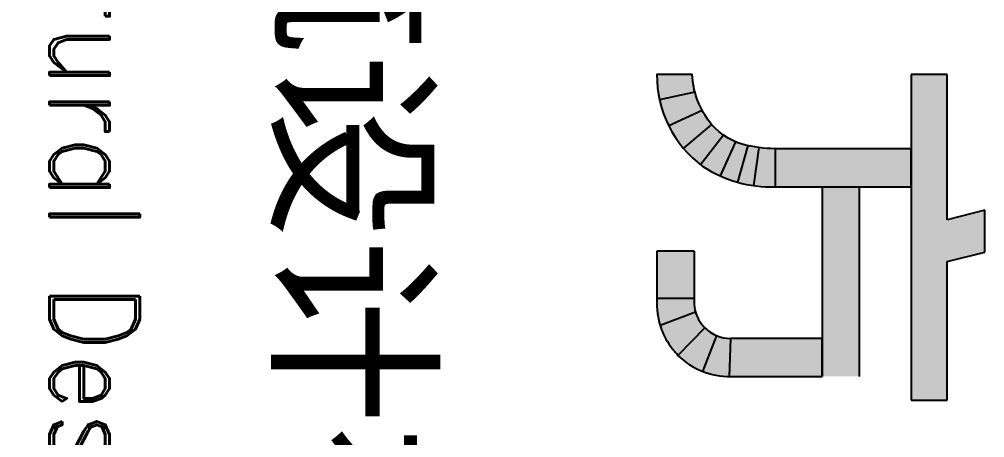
# Model space of a CAD drawing. Extents: x -12446 to 284554, y -295110 to 165007.
# Drawn here: x 173402 to 175539, y -291727 to -290802 of the extents above; entities that cross this region are included whole.
import ezdxf
from ezdxf.enums import TextEntityAlignment as Align

# ---------------------------------------------------------------- set-up
doc = ezdxf.new("R2010")
doc.units = 0
doc.header["$LTSCALE"] = 1000
doc.layers.get('0').update_dxf_attribs({"linetype": 'CONTINUOUS'})
doc.layers.add('A-Anno-Note', color=241, linetype='CONTINUOUS')
doc.layers.add('AX-TK-HF-20190012-S001-TQ2$0$Layer 1', color=7, linetype='CONTINUOUS')
doc.styles.add('AX-TK-HF-20190012-S001-TQ2$0$AX-TK-20161033（2）-TQ$0$JZFZ-LOGO-CHA', font='simhei.ttf')
doc.styles.add('AX-TK-HF-20190012-S001-TQ2$0$AX-TK-20161033（2）-TQ$0$JZFZ-LOGO-ENA', font='romand.shx', dxfattribs={"width": 0.85})

# ---------------------------------------------------------------- blocks, each defined once
blk = doc.blocks.new('AX-TK-HF-20190012-S001-TQ2$0$jzfzlogo-20170509')
h = blk.add_hatch(color=256)
h.dxf.hatch_style = 1
edge = h.paths.add_edge_path()
edge.add_spline(control_points=[(-29.3762261830887, 86.22493418679733), (-29.3762261830887, 86.22493418679733), (-24.65413759841414, 86.22493418679733), (-24.65413759841414, 86.22493418679733)], knot_values=[23, 23, 23, 23, 24, 24, 24, 24], degree=3, periodic=0)
edge.add_spline(control_points=[(-24.65413759841414, 86.22493418679733), (-24.65413759841414, 86.22493418679733), (-24.65413759841414, 87.0166998115983), (-24.65413759841414, 87.0166998115983)], knot_values=[0, 0, 0, 0, 1, 1, 1, 1], degree=3, periodic=0)
edge.add_spline(control_points=[(-24.65413759841414, 87.0166998115983), (-24.65413759841414, 87.0166998115983), (-27.72075891741935, 87.0166998115983), (-27.72075891741935, 87.0166998115983)], knot_values=[1, 1, 1, 1, 2, 2, 2, 2], degree=3, periodic=0)
edge.add_spline(control_points=[(-27.72075891741935, 87.0166998115983), (-27.72075891741935, 87.0166998115983), (-27.93204507592947, 87.8509936363007), (-27.93204507592947, 87.8509936363007)], knot_values=[2, 2, 2, 2, 3, 3, 3, 3], degree=3, periodic=0)
edge.add_spline(control_points=[(-27.93204507592947, 87.8509936363007), (-27.93204507592947, 87.8509936363007), (-28.8584111330909, 87.8509936363007), (-28.8584111330909, 87.8509936363007)], knot_values=[3, 3, 3, 3, 4, 4, 4, 4], degree=3, periodic=0)
edge.add_spline(control_points=[(-28.8584111330909, 87.8509936363007), (-28.8584111330909, 87.8509936363007), (-28.64734934315476, 87.0166998115983), (-28.64734934315476, 87.0166998115983)], knot_values=[4, 4, 4, 4, 5, 5, 5, 5], degree=3, periodic=0)
edge.add_spline(control_points=[(-28.64734934315476, 87.0166998115983), (-28.64734934315476, 87.0166998115983), (-31.85965490198743, 87.0166998115983), (-31.85965490198743, 87.0166998115983)], knot_values=[5, 5, 5, 5, 6, 6, 6, 6], degree=3, periodic=0)
edge.add_spline(control_points=[(-31.85965490198743, 87.0166998115983), (-31.85965490198743, 87.0166998115983), (-31.85965490198743, 86.22493418679733), (-31.85965490198743, 86.22493418679733)], knot_values=[6, 6, 6, 6, 7, 7, 7, 7], degree=3, periodic=0)
edge.add_spline(control_points=[(-31.85965490198743, 86.22493418679733), (-31.85965490198743, 86.22493418679733), (-30.21934459632558, 86.22493418679733), (-30.21934459632558, 86.22493418679733)], knot_values=[7, 7, 7, 7, 8, 8, 8, 8], degree=3, periodic=0)
edge.add_line((-30.21934459632558, 86.22493418679733), (-29.3762261830887, 86.22493418679733))
h = blk.add_hatch(color=256)
h.dxf.hatch_style = 1
edge = h.paths.add_edge_path()
edge.add_spline(control_points=[(-25.1803198702417, 84.2500437403886), (-25.1803198702417, 84.71550521280278), (-25.1803198702417, 85.07664690080117), (-25.1803198702417, 85.07664690080128)], knot_values=[20.64443054884341, 20.64443054884341, 20.64443054884341, 20.64443054884341, 21, 21, 21, 21], degree=3, periodic=0)
edge.add_spline(control_points=[(-25.1803198702417, 85.07664690080128), (-25.1803198702417, 85.07664690080128), (-29.3762261830887, 85.07664690080128), (-29.3762261830887, 85.07664690080128)], knot_values=[21, 21, 21, 21, 22, 22, 22, 22], degree=3, periodic=0)
edge.add_line((-29.3762261830887, 85.07664690080128), (-29.3762261830887, 84.25004374038872))
edge.add_spline(control_points=[(-29.3762261830887, 84.25004374038872), (-29.3762261830887, 84.25004374038872), (-26.0234382834804, 84.25004374038872), (-26.0234382834804, 84.25004374038872)], knot_values=[13, 13, 13, 13, 14, 14, 14, 14], degree=3, periodic=0)
edge.add_line((-26.0234382834804, 84.25004374038872), (-25.1803198702417, 84.25004374038872))
h = blk.add_hatch(color=256)
h.dxf.hatch_style = 1
h.paths.add_polyline_path([(-29.3762261830887, 83.20762735404578), (-30.21934459632558, 83.20762735404605, -0.03385519492105532), (-30.2435691716476, 82.85026994117868), (-29.40430986173133, 82.727757959313, 0.0432747783237357)])
h = blk.add_hatch(color=256)
h.dxf.hatch_style = 1
h.paths.add_polyline_path([(-29.40430986173133, 82.727757959313), (-30.2435691716476, 82.85026994117868, -0.02347228550898632), (-30.2886173293989, 82.60591031859828), (-29.47980928056576, 82.37365396964339, 0.03256879296740016)])
h = blk.add_hatch(color=256)
h.dxf.hatch_style = 1
h.paths.add_polyline_path([(-29.47980928056576, 82.37365396964339), (-30.2886173293989, 82.60591031859828, -0.01037466509314087), (-30.31579966489895, 82.49945103287207, -0.03129508377495378), (-30.37389685568211, 82.33164922887902), (-29.61776215732793, 81.99331827467078, 0.03640307033076567)])
h = blk.add_hatch(color=256)
h.dxf.hatch_style = 1
h.paths.add_polyline_path([(-29.61776215732793, 81.99331827467078), (-30.37389685568211, 82.33164922887902, -0.05307793293710426), (-30.51853308663847, 82.06810708800198), (-29.86424270718012, 81.56035388443094, 0.006056825696711571), (-29.82768731730403, 81.60865597256749, 0.039438505328529)])
h = blk.add_hatch(color=256)
h.dxf.hatch_style = 1
h.paths.add_polyline_path([(-25.18003692455569, 82.1900716214965), (-26.0234382834804, 82.22267175903653, -0.09891108794001206), (-26.08470091159166, 81.91403043396217), (-25.29241183417501, 81.60057420558387, 0.09446364193596071)])
h = blk.add_hatch(color=256)
h.dxf.hatch_style = 1
h.paths.add_polyline_path([(-30.51853308663847, 82.06810708800198, -0.06266891547996441), (-30.75580777758473, 81.80465370645733), (-30.2302120430528, 81.17970973276661, 0.05294350001031971), (-29.86424270718012, 81.56035388443094)])
h = blk.add_hatch(color=256)
h.dxf.hatch_style = 1
h.paths.add_polyline_path([(-26.08470091159166, 81.91403043396217, -0.09891108794063308), (-26.25984697236745, 81.65261804989687), (-25.64758980422519, 81.05879269105152, 0.1021264419398378), (-25.29241183417501, 81.60057420558387)])
h = blk.add_hatch(color=256)
h.dxf.hatch_style = 1
h.paths.add_polyline_path([(-30.75580777758473, 81.80465370645733, -0.02172939783048375), (-30.85257571279851, 81.72814537990182, -0.0330514782409446), (-31.06403760135337, 81.59572407766727), (-30.72166939292809, 80.85674354940119, 0.05900348632914398), (-30.2302120430528, 81.17970973276661)])
h = blk.add_hatch(color=256)
h.dxf.hatch_style = 1
h.paths.add_polyline_path([(-31.06403760135337, 81.59572407766727, -0.058334009229652), (-31.47255060023484, 81.43404427076193), (-31.29953840610753, 80.65193093466755, 0.0615316528228402), (-30.72166939292809, 80.85674354940119)])
h = blk.add_hatch(color=256)
h.dxf.hatch_style = 1
edge = h.paths.add_edge_path()
edge.add_line((-26.90753803996479, 80.59316411768916), (-26.90753803992202, 81.41665286976624))
edge.add_line((-26.90753803992202, 81.41665286976624), (-26.82904666729422, 81.41665281863607))
edge.add_arc((-26.82904666729414, 82.22112675143909), 0.8044739328030204, 269.9999999999942, 286.4202405703211)
edge.add_line((-26.60163770978457, 81.44946395292929), (-26.30923521096579, 80.66491928291674))
edge.add_arc((-26.57628822244717, 81.33145720803495), 0.7180460406980581, 275.9325718464596, 291.83384779686713, ccw=False)
edge.add_arc((-26.80229154616697, 82.24584325381791), 1.656026917490178, 266.3561904618848, 280.4448374061583, ccw=False)
h = blk.add_hatch(color=256)
h.dxf.hatch_style = 1
h.paths.add_polyline_path([(-25.64758980422519, 81.05879269105152, 0.01348204401562324), (-25.77651724952231, 80.94576162416553, -0.03204330010626389), (-25.95104908214308, 80.82534636227938, -0.05945847750288995), (-26.30923521099292, 80.66491928290874, -0.06949395368952314), (-26.50207242357905, 80.61725686375617, -0.04565664197633879), (-26.80262776439993, 80.58981637045042), (-26.80245965533946, 80.58981634485241, 0.04563121073277412), (-26.50207242357906, 80.61725686375617, 0.06949395368952739), (-26.30923521099292, 80.66491928290874), (-26.6016377098117, 81.44946395292129, -0.0717698254773443), (-26.82904719136481, 81.41665281862824), (-26.82904692944803, 81.41665281862811, 0.07176974366428865), (-26.6016377098117, 81.44946395292129, 0.05361075726648051), (-26.44277062709442, 81.51545506566474, 0.0714104548802246), (-26.25984697236744, 81.65261804989687)])
h = blk.add_hatch(color=256)
h.dxf.hatch_style = 1
h.paths.add_polyline_path([(-31.47255060023484, 81.43404427076193, -0.05199689030888052), (-31.85965490198743, 81.37299315393284), (-31.85965490198743, 80.5929913459604, 0.05649183172051505), (-31.29953840610753, 80.65193093466755)])
h = blk.add_hatch(color=256)
h.dxf.hatch_style = 1
h.paths.add_polyline_path([(-26.90753803994915, 81.41665286975824), (-27.9551205206206, 81.41665355216537), (-27.9551205206206, 80.59005039175281), (-26.90753803999209, 80.58983770420188)])
at = {"layer": 'AX-TK-HF-20190012-S001-TQ2$0$Layer 1'}
h = blk.add_hatch(color=256, dxfattribs=at)
h.dxf.hatch_style = 1
h.paths.add_polyline_path([(-30.21934459632558, 83.20762735404605), (-29.3762261830887, 83.20762735404578), (-29.3762261830887, 86.22493418679733), (-30.21934459632558, 86.22493418679733)])
h = blk.add_hatch(color=256, dxfattribs=at)
h.dxf.hatch_style = 1
h.paths.add_polyline_path([(-25.1803198702417, 84.25004374038872), (-26.0234382834804, 84.25004374038872), (-26.0234382834804, 82.22267175903653), (-25.18003692455569, 82.1900716214965, 0.004698215638349214), (-25.1803198702417, 82.2201829937985)])
for p, q in [((-30.21934459632558, 86.22493418679733), (-29.3762261830887, 86.22493418679733)), ((-26.0234382834804, 84.25004374038872), (-25.1803198702417, 84.25004374038872)), ((-30.2435691716476, 82.85026994117868), (-29.40430986173133, 82.727757959313)), ((-30.2886173293989, 82.60591031859828), (-29.47980928056576, 82.37365396964339)), ((-30.37389685568211, 82.33164922887902), (-29.61776215732793, 81.99331827467078)), ((-30.51853308663847, 82.06810708800198), (-29.86424270718011, 81.56035388443094)), ((-26.08470091159166, 81.91403043396217), (-25.29241183417501, 81.60057420558387)), ((-30.75580777758472, 81.80465370645733), (-30.23021204305281, 81.17970973276661)), ((-31.06403760135337, 81.59572407766727), (-30.72166939292809, 80.85674354940119)), ((-26.6016377098117, 81.44946395292129), (-26.30923521099292, 80.66491928290874)), ((-26.25984697236744, 81.65261804989687), (-25.64758980422519, 81.05879269105152)), ((-31.47255060023484, 81.43404427076193), (-31.29953840610753, 80.65193093466755)), ((-26.90753803994915, 81.41665355216537), (-26.90753803999208, 80.5900503916984))]:
    blk.add_line(p, q)
for points in [[(-27.9551205206206, 81.41665355216537), (-26.82904666732135, 81.41665281862807, 0.07176966178566704), (-26.6016377098117, 81.44946395292129, 0.05361075726648051), (-26.44277062709442, 81.51545506566474, 0.07141045488083972), (-26.25984697236605, 81.65261804989827, -3.981176150770872)], [(-27.9551205206206, 80.59005039175281), (-26.80229154628009, 80.58981633631973, 0.04560577954854076), (-26.50207242357906, 80.61725686375617, 0.06949395368952707), (-26.30923521099292, 80.66491928290874, 0.05945847750288931), (-25.95104908214308, 80.82534636227938, 0.03204330010626271), (-25.77651724952231, 80.94576162416553, -0.01348204401562226), (-25.64758980422521, 81.05879269105151, 2.993616669069632)]]:
    blk.add_lwpolyline(points, format="xyb")
for points in [[(-27.93204507592947, 87.8509936363007), (-27.93204507592947, 87.8509936363007), (-28.8584111330909, 87.8509936363007), (-28.8584111330909, 87.8509936363007)], [(-28.8584111330909, 87.8509936363007), (-28.8584111330909, 87.8509936363007), (-28.64734934315476, 87.0166998115983), (-28.64734934315476, 87.0166998115983)], [(-27.72075891741935, 87.0166998115983), (-27.72075891741935, 87.0166998115983), (-27.93204507592947, 87.8509936363007), (-27.93204507592947, 87.8509936363007)], [(-28.64734934315476, 87.0166998115983), (-28.64734934315476, 87.0166998115983), (-31.85965490198743, 87.0166998115983), (-31.85965490198743, 87.0166998115983)], [(-31.85965490198743, 87.0166998115983), (-31.85965490198743, 87.0166998115983), (-31.85965490198743, 86.22493418679733), (-31.85965490198743, 86.22493418679733)], [(-24.65413759841414, 87.0166998115983), (-24.65413759841414, 87.0166998115983), (-27.72075891741935, 87.0166998115983), (-27.72075891741935, 87.0166998115983)], [(-24.65413759841414, 86.22493418679733), (-24.65413759841414, 86.22493418679733), (-24.65413759841414, 87.0166998115983), (-24.65413759841414, 87.0166998115983)], [(-31.85965490198743, 86.22493418679733), (-31.85965490198743, 86.22493418679733), (-30.21934459632558, 86.22493418679733), (-30.21934459632558, 86.22493418679733)], [(-29.3762261830887, 86.22493418679733), (-29.3762261830887, 86.22493418679733), (-24.65413759841414, 86.22493418679733), (-24.65413759841414, 86.22493418679733)], [(-25.1803198702417, 85.07664690080128), (-25.1803198702417, 85.07664690080128), (-29.3762261830887, 85.07664690080128), (-29.3762261830887, 85.07664690080128)], [(-29.3762261830887, 84.25004374038872), (-29.3762261830887, 84.25004374038872), (-26.0234382834804, 84.25004374038872), (-26.0234382834804, 84.25004374038872)]]:
    blk.add_open_spline(points, degree=3)
for p, q in [((-26.0234382834804, 84.25004374038872), (-26.0234382834804, 82.22267175903653)), ((-25.1803198702417, 84.25004374038872), (-26.0234382834804, 84.25004374038872)), ((-25.1803198702417, 82.22018299379852), (-25.1803198702417, 84.25004374038872)), ((-30.21934459632558, 83.20762735404605), (-29.3762261830887, 83.20762735404578)), ((-26.0234382834804, 82.22267175903653), (-25.1800369245557, 82.1900716214965)), ((-27.9551205206206, 81.41665355216537), (-27.9551205206206, 80.59005039175281))]:
    blk.add_line(p, q, dxfattribs=at)
blk.add_lwpolyline([(-29.82768731730403, 81.60865597256749, 0.1527825588944013), (-29.3762261830887, 83.20762735404605), (-29.3762261830887, 86.22493418679733), (-30.21934459632558, 86.22493418679733), (-30.21934459632558, 83.20762735404605, -0.0677880867998366), (-30.31579966489895, 82.49945103287205, -0.1702427616274714), (-30.85257571279851, 81.72814537990182, -0.1442456566388668), (-31.85965490198743, 81.37299315393284), (-31.85965490198743, 80.5929913459604, 0.2402401610169204), (-29.82768731730403, 81.60865597256749, 0.06632650591815266)], format="xyb", dxfattribs=at)
for centre, radius, start, end in [((-26.82653547794388, 82.22167887899464), 0.8030978082188301, 314.8803222476781, 0.07083551950072256), ((-26.78242007618465, 82.1900716214965), 1.602383151628943, 315.0897912217097, 1.076743786921821)]:
    blk.add_arc(centre, radius, start, end, dxfattribs=at)
at = {"style": 'AX-TK-HF-20190012-S001-TQ2$0$AX-TK-20161033（2）-TQ$0$JZFZ-LOGO-CHA'}
blk.add_text('成都基准方中建筑设计有限公司', height=3, dxfattribs=at).set_placement((-65.05320367187596, 71.47445377876102), align=Align.BOTTOM_LEFT)
at = {"style": 'AX-TK-HF-20190012-S001-TQ2$0$AX-TK-20161033（2）-TQ$0$JZFZ-LOGO-ENA', "width": 0.85}
blk.add_text('Chengdu JZFZ Architectural Design Co., Ltd.', height=2, dxfattribs=at).set_placement((-34.75072966869629, 66.54006641909291), align=Align.BOTTOM_CENTER)
blk = doc.blocks.new('AX-TK-HF-20190012-S001-TQ2$0$BZTQ')
blk.add_blockref('AX-TK-HF-20190012-S001-TQ2$0$jzfzlogo-20170509', (0, 0))
blk = doc.blocks.new('AX-TK-HF-20190012-S001-TQ2')
blk.add_blockref('AX-TK-HF-20190012-S001-TQ2$0$BZTQ', (1.818989403545856e-12, 0))
blk = doc.blocks.new('AX-14-E')
at = {"xscale": 100, "yscale": 100, "zscale": 100, "rotation": 270}
blk.add_blockref('AX-TK-HF-20190012-S001-TQ2', (166754.2666849344, -294110.2072777363), dxfattribs=at)

msp = doc.modelspace()

# ---------------------------------------------------------------- block references
at = {"layer": 'A-Anno-Note'}
msp.add_blockref('AX-14-E', (0, 0), dxfattribs=at)

doc.saveas('drawing.dxf')
